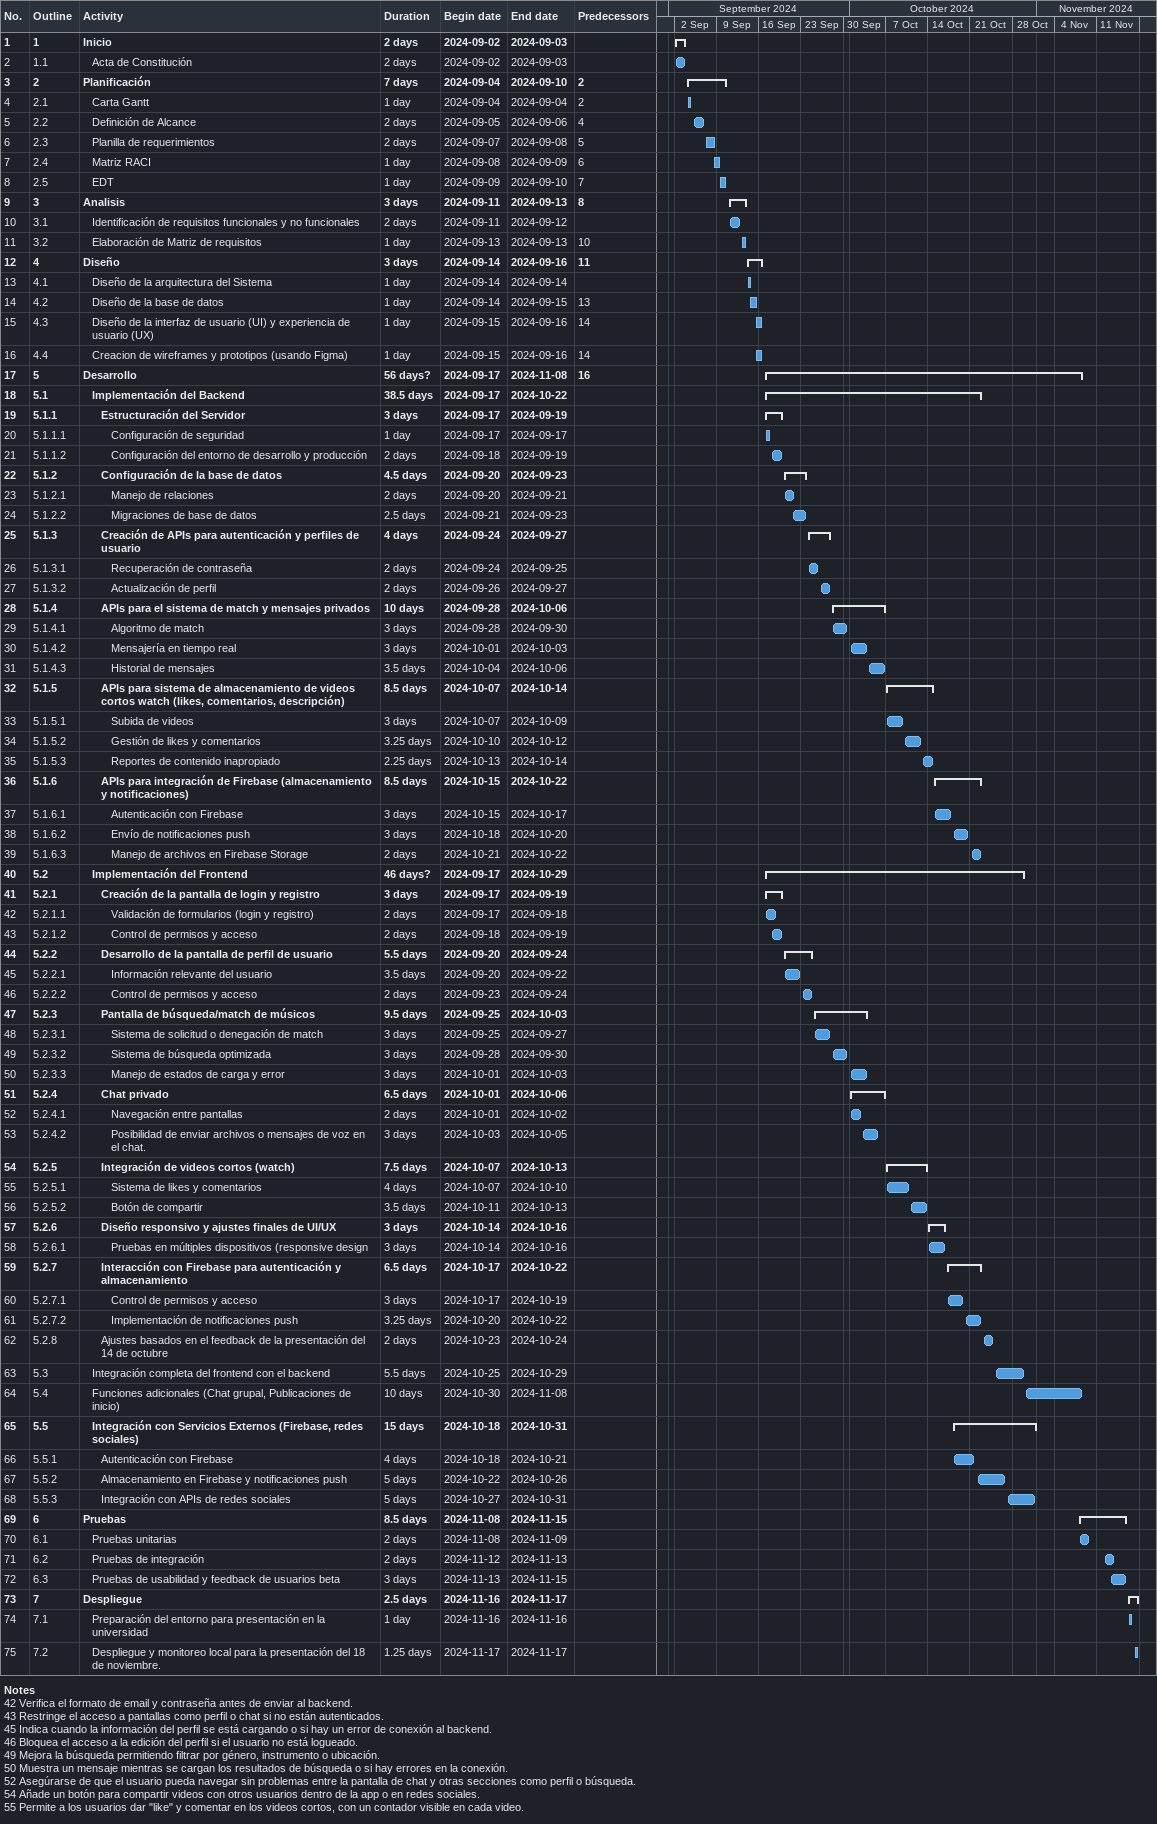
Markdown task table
| ID | WBS | Task | Duration | Start | Finish | Predecessors |
|---|---|---|---|---|---|---|
| 1 | 1 | **Inicio** | 2d | 2024-09-02 | 2024-09-03 |  |
| 2 | 1.1 | Acta de Constitución | 2d | 2024-09-02 | 2024-09-03 |  |
| 3 | 2 | **Planificación** | 7d | 2024-09-04 | 2024-09-10 | 2 |
| 4 | 2.1 | Carta Gantt | 1d | 2024-09-04 | 2024-09-04 | 2 |
| 5 | 2.2 | Definición de Alcance | 2d | 2024-09-05 | 2024-09-06 | 4 |
| 6 | 2.3 | Planilla de requerimientos | 2d | 2024-09-07 | 2024-09-08 | 5 |
| 7 | 2.4 | Matriz RACI | 1d | 2024-09-08 | 2024-09-09 | 6 |
| 8 | 2.5 | EDT | 1d | 2024-09-09 | 2024-09-10 | 7 |
| 9 | 3 | **Analisis** | 3d | 2024-09-11 | 2024-09-13 | 8 |
| 10 | 3.1 | Identificación de requisitos funcionales y no funcionales | 2d | 2024-09-11 | 2024-09-12 |  |
| 11 | 3.2 | Elaboración de Matriz de requisitos | 1d | 2024-09-13 | 2024-09-13 | 10 |
| 12 | 4 | **Diseño** | 3d | 2024-09-14 | 2024-09-16 | 11 |
| 13 | 4.1 | Diseño de la arquitectura del Sistema | 1d | 2024-09-14 | 2024-09-14 |  |
| 14 | 4.2 | Diseño de la base de datos | 1d | 2024-09-14 | 2024-09-15 | 13 |
| 15 | 4.3 | Diseño de la interfaz de usuario (UI) y experiencia de usuario (UX) | 1d | 2024-09-15 | 2024-09-16 | 14 |
| 16 | 4.4 | Creacion de wireframes y prototipos (usando Figma) | 1d | 2024-09-15 | 2024-09-16 | 14 |
| 17 | 5 | **Desarrollo** | 56d? | 2024-09-17 | 2024-11-08 | 16 |
| 18 | 5.1 | **Implementación del Backend** | 38.5d | 2024-09-17 | 2024-10-22 |  |
| 19 | 5.1.1 | **Estructuración del Servidor** | 3d | 2024-09-17 | 2024-09-19 |  |
| 20 | 5.1.1.1 | Configuración de seguridad | 1d | 2024-09-17 | 2024-09-17 |  |
| 21 | 5.1.1.2 | Configuración del entorno de desarrollo y producción | 2d | 2024-09-18 | 2024-09-19 |  |
| 22 | 5.1.2 | **Configuración de la base de datos** | 4.5d | 2024-09-20 | 2024-09-23 |  |
| 23 | 5.1.2.1 | Manejo de relaciones | 2d | 2024-09-20 | 2024-09-21 |  |
| 24 | 5.1.2.2 | Migraciones de base de datos | 2.5d | 2024-09-21 | 2024-09-23 |  |
| 25 | 5.1.3 | **Creación de APIs para autenticación y perfiles de usuario** | 4d | 2024-09-24 | 2024-09-27 |  |
| 26 | 5.1.3.1 | Recuperación de contraseña | 2d | 2024-09-24 | 2024-09-25 |  |
| 27 | 5.1.3.2 | Actualización de perfil | 2d | 2024-09-26 | 2024-09-27 |  |
| 28 | 5.1.4 | **APIs para el sistema de match y mensajes privados** | 10d | 2024-09-28 | 2024-10-06 |  |
| 29 | 5.1.4.1 | Algoritmo de match | 3d | 2024-09-28 | 2024-09-30 |  |
| 30 | 5.1.4.2 | Mensajería en tiempo real | 3d | 2024-10-01 | 2024-10-03 |  |
| 31 | 5.1.4.3 | Historial de mensajes | 3.5d | 2024-10-04 | 2024-10-06 |  |
| 32 | 5.1.5 | **APIs para sistema de almacenamiento de videos cortos watch (likes, comentarios, descripción)** | 8.5d | 2024-10-07 | 2024-10-14 |  |
| 33 | 5.1.5.1 | Subida de videos | 3d | 2024-10-07 | 2024-10-09 |  |
| 34 | 5.1.5.2 | Gestión de likes y comentarios | 3.25d | 2024-10-10 | 2024-10-12 |  |
| 35 | 5.1.5.3 | Reportes de contenido inapropiado | 2.25d | 2024-10-13 | 2024-10-14 |  |
| 36 | 5.1.6 | **APIs para integración de Firebase (almacenamiento y notificaciones)** | 8.5d | 2024-10-15 | 2024-10-22 |  |
| 37 | 5.1.6.1 | Autenticación con Firebase | 3d | 2024-10-15 | 2024-10-17 |  |
| 38 | 5.1.6.2 | Envío de notificaciones push | 3d | 2024-10-18 | 2024-10-20 |  |
| 39 | 5.1.6.3 | Manejo de archivos en Firebase Storage | 2d | 2024-10-21 | 2024-10-22 |  |
| 40 | 5.2 | **Implementación del Frontend** | 46d? | 2024-09-17 | 2024-10-29 |  |
| 41 | 5.2.1 | **Creación de la pantalla de login y registro** | 3d | 2024-09-17 | 2024-09-19 |  |
| 42 | 5.2.1.1 | Validación de formularios (login y registro) | 2d | 2024-09-17 | 2024-09-18 |  |
| 43 | 5.2.1.2 | Control de permisos y acceso | 2d | 2024-09-18 | 2024-09-19 |  |
| 44 | 5.2.2 | **Desarrollo de la pantalla de perfil de usuario** | 5.5d | 2024-09-20 | 2024-09-24 |  |
| 45 | 5.2.2.1 | Información relevante del usuario | 3.5d | 2024-09-20 | 2024-09-22 |  |
| 46 | 5.2.2.2 | Control de permisos y acceso | 2d | 2024-09-23 | 2024-09-24 |  |
| 47 | 5.2.3 | **Pantalla de búsqueda/match de músicos** | 9.5d | 2024-09-25 | 2024-10-03 |  |
| 48 | 5.2.3.1 | Sistema de solicitud o denegación de match | 3d | 2024-09-25 | 2024-09-27 |  |
| 49 | 5.2.3.2 | Sistema de búsqueda optimizada | 3d | 2024-09-28 | 2024-09-30 |  |
| 50 | 5.2.3.3 | Manejo de estados de carga y error | 3d | 2024-10-01 | 2024-10-03 |  |
| 51 | 5.2.4 | **Chat privado** | 6.5d | 2024-10-01 | 2024-10-06 |  |
| 52 | 5.2.4.1 | Navegación entre pantallas | 2d | 2024-10-01 | 2024-10-02 |  |
| 53 | 5.2.4.2 | Posibilidad de enviar archivos o mensajes de voz en el chat. | 3d | 2024-10-03 | 2024-10-05 |  |
| 54 | 5.2.5 | **Integración de videos cortos (watch)** | 7.5d | 2024-10-07 | 2024-10-13 |  |
| 55 | 5.2.5.1 | Sistema de likes y comentarios | 4d | 2024-10-07 | 2024-10-10 |  |
| 56 | 5.2.5.2 | Botón de compartir | 3.5d | 2024-10-11 | 2024-10-13 |  |
| 57 | 5.2.6 | **Diseño responsivo y ajustes finales de UI/UX** | 3d | 2024-10-14 | 2024-10-16 |  |
| 58 | 5.2.6.1 | Pruebas en múltiples dispositivos (responsive design | 3d | 2024-10-14 | 2024-10-16 |  |
| 59 | 5.2.7 | **Interacción con Firebase para autenticación y almacenamiento** | 6.5d | 2024-10-17 | 2024-10-22 |  |
| 60 | 5.2.7.1 | Control de permisos y acceso | 3d | 2024-10-17 | 2024-10-19 |  |
| 61 | 5.2.7.2 | Implementación de notificaciones push | 3.25d | 2024-10-20 | 2024-10-22 |  |
| 62 | 5.2.8 | Ajustes basados en el feedback de la presentación del 14 de octubre | 2d | 2024-10-23 | 2024-10-24 |  |
| 63 | 5.3 | Integración completa del frontend con el backend | 5.5d | 2024-10-25 | 2024-10-29 |  |
| 64 | 5.4 | Funciones adicionales (Chat grupal, Publicaciones de inicio) | 10d | 2024-10-30 | 2024-11-08 |  |
| 65 | 5.5 | **Integración con Servicios Externos (Firebase, redes sociales)** | 15d | 2024-10-18 | 2024-10-31 |  |
| 66 | 5.5.1 | Autenticación con Firebase | 4d | 2024-10-18 | 2024-10-21 |  |
| 67 | 5.5.2 | Almacenamiento en Firebase y notificaciones push | 5d | 2024-10-22 | 2024-10-26 |  |
| 68 | 5.5.3 | Integración con APIs de redes sociales | 5d | 2024-10-27 | 2024-10-31 |  |
| 69 | 6 | **Pruebas** | 8.5d | 2024-11-08 | 2024-11-15 |  |
| 70 | 6.1 | Pruebas unitarias | 2d | 2024-11-08 | 2024-11-09 |  |
| 71 | 6.2 | Pruebas de integración | 2d | 2024-11-12 | 2024-11-13 |  |
| 72 | 6.3 | Pruebas de usabilidad y feedback de usuarios beta | 3d | 2024-11-13 | 2024-11-15 |  |
| 73 | 7 | **Despliegue** | 2.5d | 2024-11-16 | 2024-11-17 |  |
| 74 | 7.1 | Preparación del entorno para presentación en la universidad | 1d | 2024-11-16 | 2024-11-16 |  |
| 75 | 7.2 | Despliegue y monitoreo local para la presentación del 18 de noviembre. | 1.25d | 2024-11-17 | 2024-11-17 |  |

Notes
- 42: Verifica el formato de email y contraseña antes de enviar al backend.
- 43: Restringe el acceso a pantallas como perfil o chat si no están autenticados.
- 45: Indica cuando la información del perfil se está cargando o si hay un error de conexión al backend.
- 46: Bloquea el acceso a la edición del perfil si el usuario no está logueado.
- 49: Mejora la búsqueda permitiendo filtrar por género, instrumento o ubicación.
- 50: Muestra un mensaje mientras se cargan los resultados de búsqueda o si hay errores en la conexión.
- 52: Asegúrarse de que el usuario pueda navegar sin problemas entre la pantalla de chat y otras secciones como perfil o búsqueda.
- 54: Añade un botón para compartir videos con otros usuarios dentro de la app o en redes sociales.
- 55: Permite a los usuarios dar "like" y comentar en los videos cortos, con un contador visible en cada video.
